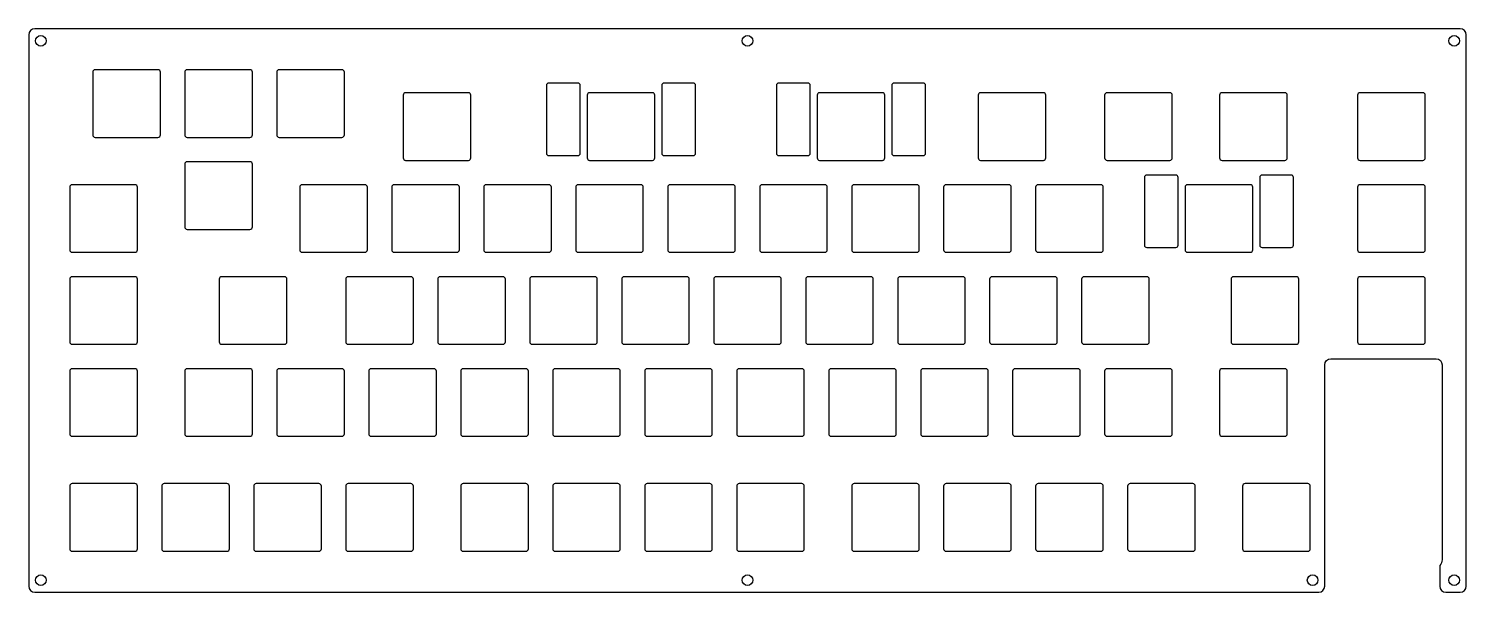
# Model space of a CAD drawing. Header units: millimetres. Extents: x -292 to 6, y -6 to 111.
import ezdxf

# ---------------------------------------------------------------- set-up
doc = ezdxf.new("R2010")
doc.units = ezdxf.units.MM
doc.layers.get('0').update_dxf_attribs({"linetype": 'CONTINUOUS'})

msp = doc.modelspace()

# ---------------------------------------------------------------- linework, layer by layer
for points in [[(0.475, -0.44974), (0.475, -4.725, 0.414213562), (1.725, -5.975), (4.725, -5.975, 0.414213562), (5.975, -4.725), (5.975, 109.5, 0.414213562), (4.725, 110.75), (-290.475, 110.75, 0.414213562), (-291.725, 109.5), (-291.725, -4.725, 0.414213562), (-290.475, -5.975), (-24.5875, -5.975, 0.414213562), (-23.3375, -4.725), (-23.3375, 41.1375, -0.414213562), (-22.0875, 42.3875), (-0.275, 42.3875, -0.414213562), (0.975, 41.1375), (0.975, 0.775, -0.196261568)], [(-264.9625, 88.25, 0.414213562), (-264.4625, 88.75), (-264.4625, 101.75, 0.414213562), (-264.9625, 102.25), (-277.9625, 102.25, 0.414213562), (-278.4625, 101.75), (-278.4625, 88.75, 0.414213562), (-277.9625, 88.25)], [(-245.9125, 88.25, 0.414213562), (-245.4125, 88.75), (-245.4125, 101.75, 0.414213562), (-245.9125, 102.25), (-258.9125, 102.25, 0.414213562), (-259.4125, 101.75), (-259.4125, 88.75, 0.414213562), (-258.9125, 88.25)], [(-226.8625, 88.25, 0.414213562), (-226.3625, 88.75), (-226.3625, 101.75, 0.414213562), (-226.8625, 102.25), (-239.8625, 102.25, 0.414213562), (-240.3625, 101.75), (-240.3625, 88.75, 0.414213562), (-239.8625, 88.25)], [(-178.00675, 84.4875, 0.414213562), (-177.50675, 84.9875), (-177.50675, 98.9875, 0.414213562), (-178.00675, 99.4875), (-184.00675, 99.4875, 0.414213562), (-184.50675, 98.9875), (-184.50675, 84.9875, 0.414213562), (-184.00675, 84.4875)], [(-154.13075, 84.4875, 0.414213562), (-153.63075, 84.9875), (-153.63075, 98.9875, 0.414213562), (-154.13075, 99.4875), (-160.13075, 99.4875, 0.414213562), (-160.63075, 98.9875), (-160.63075, 84.9875, 0.414213562), (-160.13075, 84.4875)], [(-130.38175, 84.4875, 0.414213562), (-129.88175, 84.9875), (-129.88175, 98.9875, 0.414213562), (-130.38175, 99.4875), (-136.38175, 99.4875, 0.414213562), (-136.88175, 98.9875), (-136.88175, 84.9875, 0.414213562), (-136.38175, 84.4875)], [(-106.50575, 84.4875, 0.414213562), (-106.00575, 84.9875), (-106.00575, 98.9875, 0.414213562), (-106.50575, 99.4875), (-112.50575, 99.4875, 0.414213562), (-113.00575, 98.9875), (-113.00575, 84.9875, 0.414213562), (-112.50575, 84.4875)], [(-200.66875, 83.4875, 0.414213562), (-200.16875, 83.9875), (-200.16875, 96.9875, 0.414213562), (-200.66875, 97.4875), (-213.66875, 97.4875, 0.414213562), (-214.16875, 96.9875), (-214.16875, 83.9875, 0.414213562), (-213.66875, 83.4875)], [(-162.56875, 83.4875, 0.414213562), (-162.06875, 83.9875), (-162.06875, 96.9875, 0.414213562), (-162.56875, 97.4875), (-175.56875, 97.4875, 0.414213562), (-176.06875, 96.9875), (-176.06875, 83.9875, 0.414213562), (-175.56875, 83.4875)], [(-114.94375, 83.4875, 0.414213562), (-114.44375, 83.9875), (-114.44375, 96.9875, 0.414213562), (-114.94375, 97.4875), (-127.94375, 97.4875, 0.414213562), (-128.44375, 96.9875), (-128.44375, 83.9875, 0.414213562), (-127.94375, 83.4875)], [(-81.60625, 83.4875, 0.414213562), (-81.10625, 83.9875), (-81.10625, 96.9875, 0.414213562), (-81.60625, 97.4875), (-94.60625, 97.4875, 0.414213562), (-95.10625, 96.9875), (-95.10625, 83.9875, 0.414213562), (-94.60625, 83.4875)], [(-55.4125, 83.4875, 0.414213562), (-54.9125, 83.9875), (-54.9125, 96.9875, 0.414213562), (-55.4125, 97.4875), (-68.4125, 97.4875, 0.414213562), (-68.9125, 96.9875), (-68.9125, 83.9875, 0.414213562), (-68.4125, 83.4875)], [(-31.6, 83.4875, 0.414213562), (-31.1, 83.9875), (-31.1, 96.9875, 0.414213562), (-31.6, 97.4875), (-44.6, 97.4875, 0.414213562), (-45.1, 96.9875), (-45.1, 83.9875, 0.414213562), (-44.6, 83.4875)], [(-3.025, 83.4875, 0.414213562), (-2.525, 83.9875), (-2.525, 96.9875, 0.414213562), (-3.025, 97.4875), (-16.025, 97.4875, 0.414213562), (-16.525, 96.9875), (-16.525, 83.9875, 0.414213562), (-16.025, 83.4875)], [(-245.9125, 69.2, 0.414213562), (-245.4125, 69.7), (-245.4125, 82.7, 0.414213562), (-245.9125, 83.2), (-258.9125, 83.2, 0.414213562), (-259.4125, 82.7), (-259.4125, 69.7, 0.414213562), (-258.9125, 69.2)], [(-54.18175, 65.4375, 0.414213562), (-53.68175, 65.9375), (-53.68175, 79.9375, 0.414213562), (-54.18175, 80.4375), (-60.18175, 80.4375, 0.414213562), (-60.68175, 79.9375), (-60.68175, 65.9375, 0.414213562), (-60.18175, 65.4375)], [(-30.30575, 65.4375, 0.414213562), (-29.80575, 65.9375), (-29.80575, 79.9375, 0.414213562), (-30.30575, 80.4375), (-36.30575, 80.4375, 0.414213562), (-36.80575, 79.9375), (-36.80575, 65.9375, 0.414213562), (-36.30575, 65.4375)], [(-269.725, 64.4375, 0.414213562), (-269.225, 64.9375), (-269.225, 77.9375, 0.414213562), (-269.725, 78.4375), (-282.725, 78.4375, 0.414213562), (-283.225, 77.9375), (-283.225, 64.9375, 0.414213562), (-282.725, 64.4375)], [(-222.1, 64.4375, 0.414213562), (-221.6, 64.9375), (-221.6, 77.9375, 0.414213562), (-222.1, 78.4375), (-235.1, 78.4375, 0.414213562), (-235.6, 77.9375), (-235.6, 64.9375, 0.414213562), (-235.1, 64.4375)], [(-203.05, 64.4375, 0.414213562), (-202.55, 64.9375), (-202.55, 77.9375, 0.414213562), (-203.05, 78.4375), (-216.05, 78.4375, 0.414213562), (-216.55, 77.9375), (-216.55, 64.9375, 0.414213562), (-216.05, 64.4375)], [(-184, 64.4375, 0.414213562), (-183.5, 64.9375), (-183.5, 77.9375, 0.414213562), (-184, 78.4375), (-197, 78.4375, 0.414213562), (-197.5, 77.9375), (-197.5, 64.9375, 0.414213562), (-197, 64.4375)], [(-164.95, 64.4375, 0.414213562), (-164.45, 64.9375), (-164.45, 77.9375, 0.414213562), (-164.95, 78.4375), (-177.95, 78.4375, 0.414213562), (-178.45, 77.9375), (-178.45, 64.9375, 0.414213562), (-177.95, 64.4375)], [(-145.9, 64.4375, 0.414213562), (-145.4, 64.9375), (-145.4, 77.9375, 0.414213562), (-145.9, 78.4375), (-158.9, 78.4375, 0.414213562), (-159.4, 77.9375), (-159.4, 64.9375, 0.414213562), (-158.9, 64.4375)], [(-126.85, 64.4375, 0.414213562), (-126.35, 64.9375), (-126.35, 77.9375, 0.414213562), (-126.85, 78.4375), (-139.85, 78.4375, 0.414213562), (-140.35, 77.9375), (-140.35, 64.9375, 0.414213562), (-139.85, 64.4375)], [(-107.8, 64.4375, 0.414213562), (-107.3, 64.9375), (-107.3, 77.9375, 0.414213562), (-107.8, 78.4375), (-120.8, 78.4375, 0.414213562), (-121.3, 77.9375), (-121.3, 64.9375, 0.414213562), (-120.8, 64.4375)], [(-88.75, 64.4375, 0.414213562), (-88.25, 64.9375), (-88.25, 77.9375, 0.414213562), (-88.75, 78.4375), (-101.75, 78.4375, 0.414213562), (-102.25, 77.9375), (-102.25, 64.9375, 0.414213562), (-101.75, 64.4375)], [(-69.7, 64.4375, 0.414213562), (-69.2, 64.9375), (-69.2, 77.9375, 0.414213562), (-69.7, 78.4375), (-82.7, 78.4375, 0.414213562), (-83.2, 77.9375), (-83.2, 64.9375, 0.414213562), (-82.7, 64.4375)], [(-38.74375, 64.4375, 0.414213562), (-38.24375, 64.9375), (-38.24375, 77.9375, 0.414213562), (-38.74375, 78.4375), (-51.74375, 78.4375, 0.414213562), (-52.24375, 77.9375), (-52.24375, 64.9375, 0.414213562), (-51.74375, 64.4375)], [(-3.025, 64.4375, 0.414213562), (-2.525, 64.9375), (-2.525, 77.9375, 0.414213562), (-3.025, 78.4375), (-16.025, 78.4375, 0.414213562), (-16.525, 77.9375), (-16.525, 64.9375, 0.414213562), (-16.025, 64.4375)], [(-269.725, 45.3875, 0.414213562), (-269.225, 45.8875), (-269.225, 58.8875, 0.414213562), (-269.725, 59.3875), (-282.725, 59.3875, 0.414213562), (-283.225, 58.8875), (-283.225, 45.8875, 0.414213562), (-282.725, 45.3875)], [(-238.76875, 45.3875, 0.414213562), (-238.26875, 45.8875), (-238.26875, 58.8875, 0.414213562), (-238.76875, 59.3875), (-251.76875, 59.3875, 0.414213562), (-252.26875, 58.8875), (-252.26875, 45.8875, 0.414213562), (-251.76875, 45.3875)], [(-212.575, 45.3875, 0.414213562), (-212.075, 45.8875), (-212.075, 58.8875, 0.414213562), (-212.575, 59.3875), (-225.575, 59.3875, 0.414213562), (-226.075, 58.8875), (-226.075, 45.8875, 0.414213562), (-225.575, 45.3875)], [(-193.525, 45.3875, 0.414213562), (-193.025, 45.8875), (-193.025, 58.8875, 0.414213562), (-193.525, 59.3875), (-206.525, 59.3875, 0.414213562), (-207.025, 58.8875), (-207.025, 45.8875, 0.414213562), (-206.525, 45.3875)], [(-174.475, 45.3875, 0.414213562), (-173.975, 45.8875), (-173.975, 58.8875, 0.414213562), (-174.475, 59.3875), (-187.475, 59.3875, 0.414213562), (-187.975, 58.8875), (-187.975, 45.8875, 0.414213562), (-187.475, 45.3875)], [(-155.425, 45.3875, 0.414213562), (-154.925, 45.8875), (-154.925, 58.8875, 0.414213562), (-155.425, 59.3875), (-168.425, 59.3875, 0.414213562), (-168.925, 58.8875), (-168.925, 45.8875, 0.414213562), (-168.425, 45.3875)], [(-136.375, 45.3875, 0.414213562), (-135.875, 45.8875), (-135.875, 58.8875, 0.414213562), (-136.375, 59.3875), (-149.375, 59.3875, 0.414213562), (-149.875, 58.8875), (-149.875, 45.8875, 0.414213562), (-149.375, 45.3875)], [(-117.325, 45.3875, 0.414213562), (-116.825, 45.8875), (-116.825, 58.8875, 0.414213562), (-117.325, 59.3875), (-130.325, 59.3875, 0.414213562), (-130.825, 58.8875), (-130.825, 45.8875, 0.414213562), (-130.325, 45.3875)], [(-98.275, 45.3875, 0.414213562), (-97.775, 45.8875), (-97.775, 58.8875, 0.414213562), (-98.275, 59.3875), (-111.275, 59.3875, 0.414213562), (-111.775, 58.8875), (-111.775, 45.8875, 0.414213562), (-111.275, 45.3875)], [(-79.225, 45.3875, 0.414213562), (-78.725, 45.8875), (-78.725, 58.8875, 0.414213562), (-79.225, 59.3875), (-92.225, 59.3875, 0.414213562), (-92.725, 58.8875), (-92.725, 45.8875, 0.414213562), (-92.225, 45.3875)], [(-60.175, 45.3875, 0.414213562), (-59.675, 45.8875), (-59.675, 58.8875, 0.414213562), (-60.175, 59.3875), (-73.175, 59.3875, 0.414213562), (-73.675, 58.8875), (-73.675, 45.8875, 0.414213562), (-73.175, 45.3875)], [(-29.21875, 45.3875, 0.414213562), (-28.71875, 45.8875), (-28.71875, 58.8875, 0.414213562), (-29.21875, 59.3875), (-42.21875, 59.3875, 0.414213562), (-42.71875, 58.8875), (-42.71875, 45.8875, 0.414213562), (-42.21875, 45.3875)], [(-3.025, 45.3875, 0.414213562), (-2.525, 45.8875), (-2.525, 58.8875, 0.414213562), (-3.025, 59.3875), (-16.025, 59.3875, 0.414213562), (-16.525, 58.8875), (-16.525, 45.8875, 0.414213562), (-16.025, 45.3875)], [(-269.725, 26.3375, 0.414213562), (-269.225, 26.8375), (-269.225, 39.8375, 0.414213562), (-269.725, 40.3375), (-282.725, 40.3375, 0.414213562), (-283.225, 39.8375), (-283.225, 26.8375, 0.414213562), (-282.725, 26.3375)], [(-245.9125, 26.3375, 0.414213562), (-245.4125, 26.8375), (-245.4125, 39.8375, 0.414213562), (-245.9125, 40.3375), (-258.9125, 40.3375, 0.414213562), (-259.4125, 39.8375), (-259.4125, 26.8375, 0.414213562), (-258.9125, 26.3375)], [(-226.8625, 26.3375, 0.414213562), (-226.3625, 26.8375), (-226.3625, 39.8375, 0.414213562), (-226.8625, 40.3375), (-239.8625, 40.3375, 0.414213562), (-240.3625, 39.8375), (-240.3625, 26.8375, 0.414213562), (-239.8625, 26.3375)], [(-207.8125, 26.3375, 0.414213562), (-207.3125, 26.8375), (-207.3125, 39.8375, 0.414213562), (-207.8125, 40.3375), (-220.8125, 40.3375, 0.414213562), (-221.3125, 39.8375), (-221.3125, 26.8375, 0.414213562), (-220.8125, 26.3375)], [(-188.7625, 26.3375, 0.414213562), (-188.2625, 26.8375), (-188.2625, 39.8375, 0.414213562), (-188.7625, 40.3375), (-201.7625, 40.3375, 0.414213562), (-202.2625, 39.8375), (-202.2625, 26.8375, 0.414213562), (-201.7625, 26.3375)], [(-169.7125, 26.3375, 0.414213562), (-169.2125, 26.8375), (-169.2125, 39.8375, 0.414213562), (-169.7125, 40.3375), (-182.7125, 40.3375, 0.414213562), (-183.2125, 39.8375), (-183.2125, 26.8375, 0.414213562), (-182.7125, 26.3375)], [(-150.6625, 26.3375, 0.414213562), (-150.1625, 26.8375), (-150.1625, 39.8375, 0.414213562), (-150.6625, 40.3375), (-163.6625, 40.3375, 0.414213562), (-164.1625, 39.8375), (-164.1625, 26.8375, 0.414213562), (-163.6625, 26.3375)], [(-131.6125, 26.3375, 0.414213562), (-131.1125, 26.8375), (-131.1125, 39.8375, 0.414213562), (-131.6125, 40.3375), (-144.6125, 40.3375, 0.414213562), (-145.1125, 39.8375), (-145.1125, 26.8375, 0.414213562), (-144.6125, 26.3375)], [(-112.5625, 26.3375, 0.414213562), (-112.0625, 26.8375), (-112.0625, 39.8375, 0.414213562), (-112.5625, 40.3375), (-125.5625, 40.3375, 0.414213562), (-126.0625, 39.8375), (-126.0625, 26.8375, 0.414213562), (-125.5625, 26.3375)], [(-93.5125, 26.3375, 0.414213562), (-93.0125, 26.8375), (-93.0125, 39.8375, 0.414213562), (-93.5125, 40.3375), (-106.5125, 40.3375, 0.414213562), (-107.0125, 39.8375), (-107.0125, 26.8375, 0.414213562), (-106.5125, 26.3375)], [(-74.4625, 26.3375, 0.414213562), (-73.9625, 26.8375), (-73.9625, 39.8375, 0.414213562), (-74.4625, 40.3375), (-87.4625, 40.3375, 0.414213562), (-87.9625, 39.8375), (-87.9625, 26.8375, 0.414213562), (-87.4625, 26.3375)], [(-55.4125, 26.3375, 0.414213562), (-54.9125, 26.8375), (-54.9125, 39.8375, 0.414213562), (-55.4125, 40.3375), (-68.4125, 40.3375, 0.414213562), (-68.9125, 39.8375), (-68.9125, 26.8375, 0.414213562), (-68.4125, 26.3375)], [(-31.6, 26.3375, 0.414213562), (-31.1, 26.8375), (-31.1, 39.8375, 0.414213562), (-31.6, 40.3375), (-44.6, 40.3375, 0.414213562), (-45.1, 39.8375), (-45.1, 26.8375, 0.414213562), (-44.6, 26.3375)], [(-269.725, 2.525, 0.414213562), (-269.225, 3.025), (-269.225, 16.025, 0.414213562), (-269.725, 16.525), (-282.725, 16.525, 0.414213562), (-283.225, 16.025), (-283.225, 3.025, 0.414213562), (-282.725, 2.525)], [(-250.675, 2.525, 0.414213562), (-250.175, 3.025), (-250.175, 16.025, 0.414213562), (-250.675, 16.525), (-263.675, 16.525, 0.414213562), (-264.175, 16.025), (-264.175, 3.025, 0.414213562), (-263.675, 2.525)], [(-231.625, 2.525, 0.414213562), (-231.125, 3.025), (-231.125, 16.025, 0.414213562), (-231.625, 16.525), (-244.625, 16.525, 0.414213562), (-245.125, 16.025), (-245.125, 3.025, 0.414213562), (-244.625, 2.525)], [(-212.575, 2.525, 0.414213562), (-212.075, 3.025), (-212.075, 16.025, 0.414213562), (-212.575, 16.525), (-225.575, 16.525, 0.414213562), (-226.075, 16.025), (-226.075, 3.025, 0.414213562), (-225.575, 2.525)], [(-188.7625, 2.525, 0.414213562), (-188.2625, 3.025), (-188.2625, 16.025, 0.414213562), (-188.7625, 16.525), (-201.7625, 16.525, 0.414213562), (-202.2625, 16.025), (-202.2625, 3.025, 0.414213562), (-201.7625, 2.525)], [(-169.7125, 2.525, 0.414213562), (-169.2125, 3.025), (-169.2125, 16.025, 0.414213562), (-169.7125, 16.525), (-182.7125, 16.525, 0.414213562), (-183.2125, 16.025), (-183.2125, 3.025, 0.414213562), (-182.7125, 2.525)], [(-150.6625, 2.525, 0.414213562), (-150.1625, 3.025), (-150.1625, 16.025, 0.414213562), (-150.6625, 16.525), (-163.6625, 16.525, 0.414213562), (-164.1625, 16.025), (-164.1625, 3.025, 0.414213562), (-163.6625, 2.525)], [(-131.6125, 2.525, 0.414213562), (-131.1125, 3.025), (-131.1125, 16.025, 0.414213562), (-131.6125, 16.525), (-144.6125, 16.525, 0.414213562), (-145.1125, 16.025), (-145.1125, 3.025, 0.414213562), (-144.6125, 2.525)], [(-107.8, 2.525, 0.414213562), (-107.3, 3.025), (-107.3, 16.025, 0.414213562), (-107.8, 16.525), (-120.8, 16.525, 0.414213562), (-121.3, 16.025), (-121.3, 3.025, 0.414213562), (-120.8, 2.525)], [(-88.75, 2.525, 0.414213562), (-88.25, 3.025), (-88.25, 16.025, 0.414213562), (-88.75, 16.525), (-101.75, 16.525, 0.414213562), (-102.25, 16.025), (-102.25, 3.025, 0.414213562), (-101.75, 2.525)], [(-69.7, 2.525, 0.414213562), (-69.2, 3.025), (-69.2, 16.025, 0.414213562), (-69.7, 16.525), (-82.7, 16.525, 0.414213562), (-83.2, 16.025), (-83.2, 3.025, 0.414213562), (-82.7, 2.525)], [(-50.65, 2.525, 0.414213562), (-50.15, 3.025), (-50.15, 16.025, 0.414213562), (-50.65, 16.525), (-63.65, 16.525, 0.414213562), (-64.15, 16.025), (-64.15, 3.025, 0.414213562), (-63.65, 2.525)], [(-26.8375, 2.525, 0.414213562), (-26.3375, 3.025), (-26.3375, 16.025, 0.414213562), (-26.8375, 16.525), (-39.8375, 16.525, 0.414213562), (-40.3375, 16.025), (-40.3375, 3.025, 0.414213562), (-39.8375, 2.525)]]:
    msp.add_lwpolyline(points, format="xyb", close=True)
for centre in [(-289.225, 108.25), (-142.875, 108.25), (3.475, 108.25), (-289.225, -3.475), (-142.875, -3.475), (-25.8375, -3.475), (3.475, -3.475)]:
    msp.add_circle(centre, 1.1)

doc.saveas('drawing.dxf')
